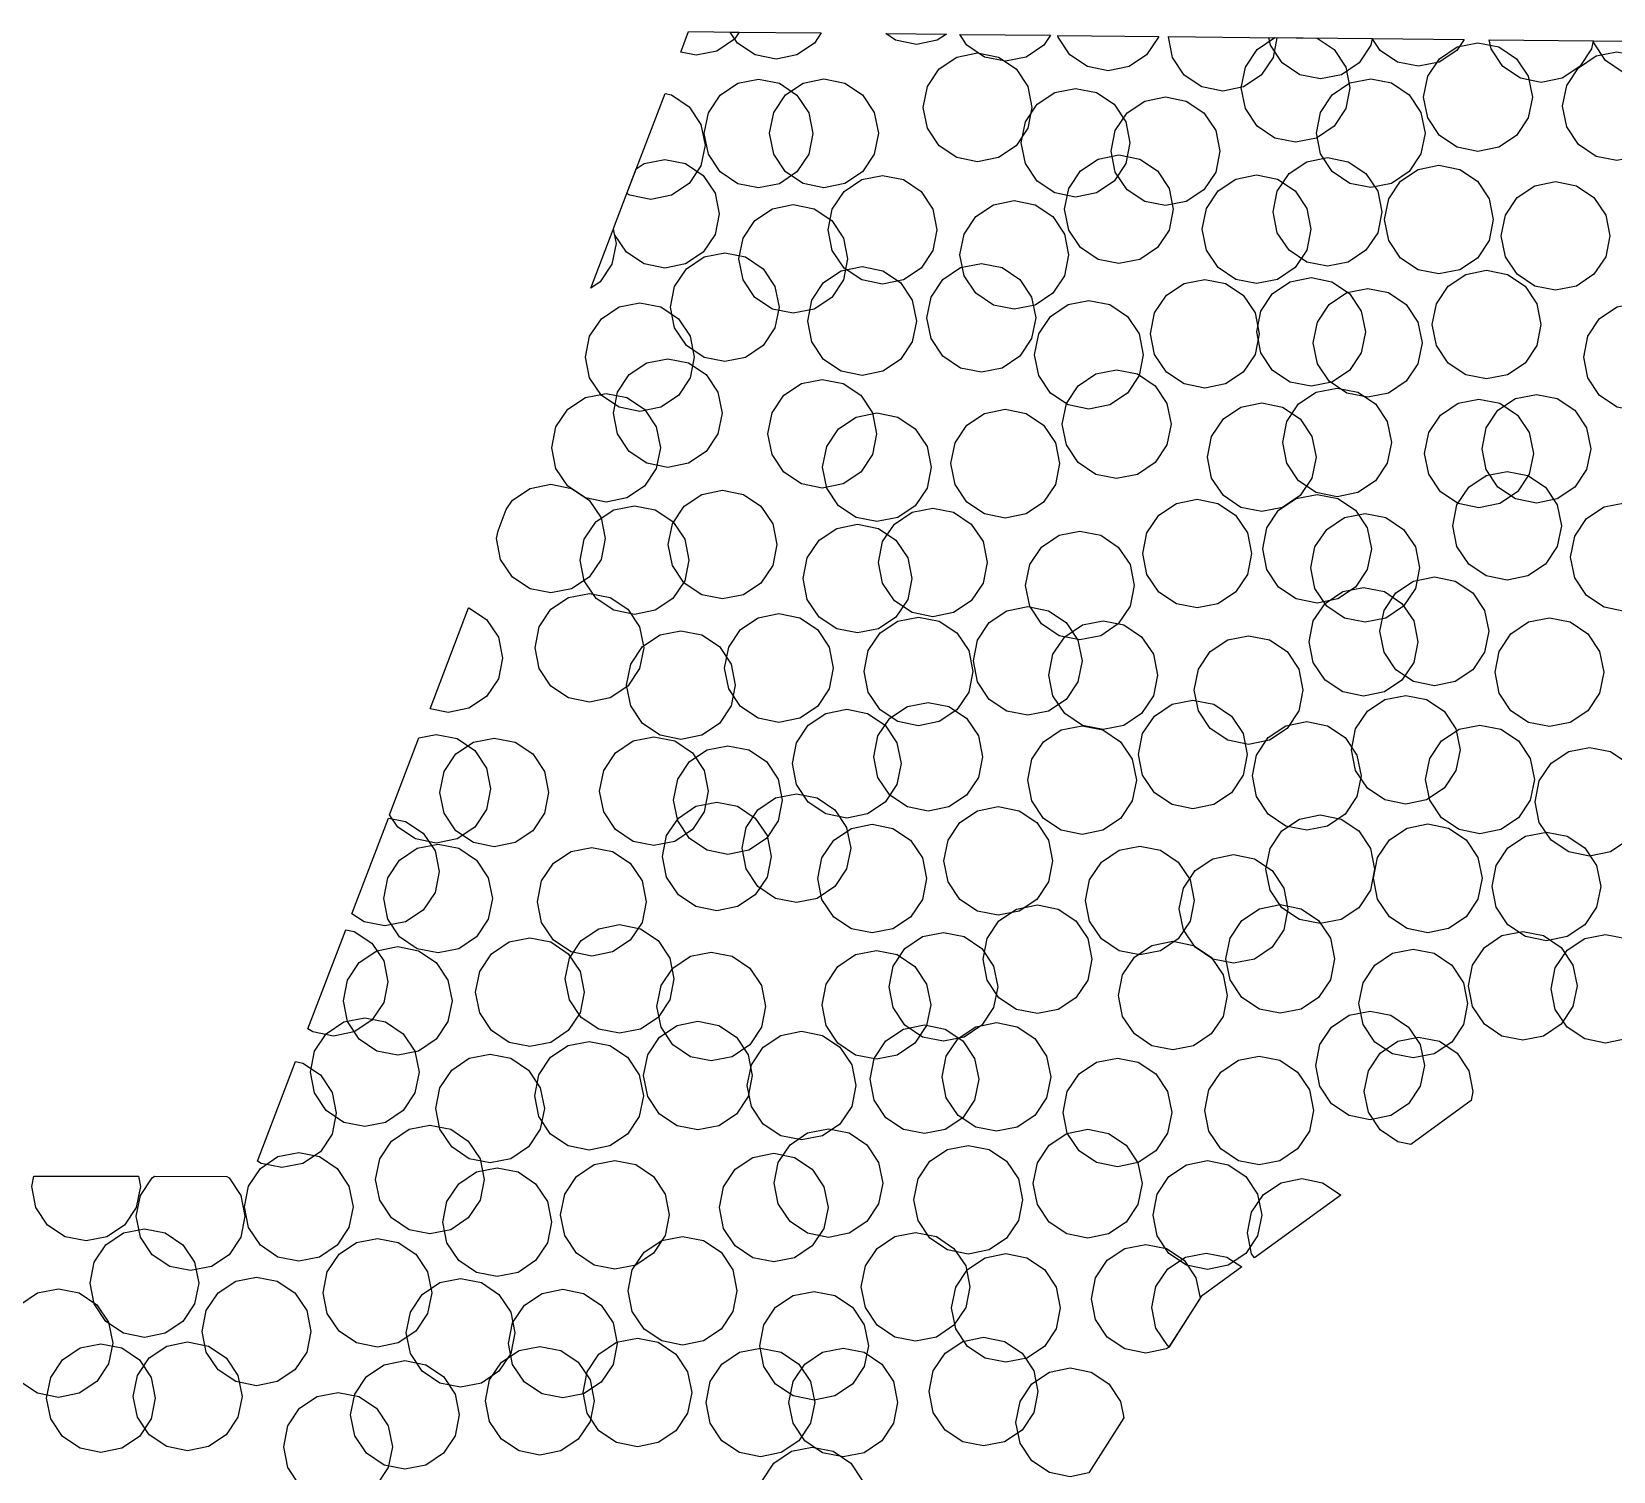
# Model space of a CAD drawing. Header units: millimetres. Extents: x -64 to 65, y -33 to 54.
# Drawn here: x -10.84 to 6.62, y 38.48 to 54.37 of the extents above; entities that cross this region are included whole.
import ezdxf

# ---------------------------------------------------------------- set-up
doc = ezdxf.new("R2010")
doc.units = ezdxf.units.MM

msp = doc.modelspace()

# ---------------------------------------------------------------- linework, layer by layer
for points in [[(-3.59, 54.372), (-3.031, 54.366), (-3.084, 54.287), (-3.279, 54.156), (-3.508, 54.111), (-3.677, 54.144), (-3.59, 54.372)], [(-2.126, 54.357), (-2.201, 54.245), (-2.396, 54.115), (-2.625, 54.069), (-2.855, 54.115), (-3.05, 54.245), (-3.131, 54.367), (-2.126, 54.357)], [(-0.745, 54.343), (-0.846, 54.276), (-1.075, 54.23), (-1.305, 54.276), (-1.415, 54.35), (-0.745, 54.343)], [(0.405, 54.331), (0.331, 54.221), (0.136, 54.091), (-0.093, 54.045), (-0.323, 54.091), (-0.518, 54.221), (-0.598, 54.341), (0.405, 54.331)], [(1.598, 54.319), (1.597, 54.31), (1.466, 54.116), (1.272, 53.986), (1.042, 53.94), (0.813, 53.986), (0.618, 54.116), (0.488, 54.31), (0.484, 54.33), (1.598, 54.319)], [(2.905, 54.305), (2.861, 54.086), (2.731, 53.892), (2.536, 53.762), (2.307, 53.716), (2.077, 53.762), (1.882, 53.892), (1.752, 54.086), (1.707, 54.316), (1.707, 54.318), (2.905, 54.305)], [(3.956, 54.295), (3.942, 54.221), (3.812, 54.026), (3.617, 53.896), (3.387, 53.851), (3.158, 53.896), (2.963, 54.026), (2.833, 54.221), (2.816, 54.306), (3.956, 54.295)], [(0.155, 53.306), (0.024, 53.112), (-0.17, 52.982), (-0.4, 52.936), (-0.629, 52.982), (-0.824, 53.112), (-0.954, 53.306), (-1, 53.536), (-0.954, 53.766), (-0.824, 53.96), (-0.629, 54.09), (-0.4, 54.136), (-0.17, 54.09), (0.024, 53.96), (0.155, 53.766), (0.2, 53.536), (0.155, 53.306)], [(3.347, 54.301), (3.535, 54.176), (3.665, 53.981), (3.71, 53.751), (3.665, 53.522), (3.535, 53.327), (3.34, 53.197), (3.11, 53.151), (2.881, 53.197), (2.686, 53.327), (2.556, 53.522), (2.51, 53.751), (2.556, 53.981), (2.686, 54.176), (2.881, 54.306), (2.881, 54.306), (3.347, 54.301)], [(4.971, 54.284), (4.891, 54.165), (4.697, 54.035), (4.467, 53.99), (4.237, 54.035), (4.043, 54.165), (3.956, 54.295), (4.971, 54.284)], [(5.679, 53.419), (5.549, 53.225), (5.354, 53.095), (5.124, 53.049), (4.895, 53.095), (4.7, 53.225), (4.57, 53.419), (4.524, 53.649), (4.57, 53.879), (4.7, 54.073), (4.895, 54.203), (5.124, 54.249), (5.354, 54.203), (5.549, 54.073), (5.679, 53.879), (5.724, 53.649), (5.679, 53.419)], [(6.395, 54.27), (6.378, 54.183), (6.247, 53.988), (6.053, 53.858), (5.823, 53.812), (5.594, 53.858), (5.399, 53.988), (5.269, 54.183), (5.249, 54.282), (6.395, 54.27)], [(7.212, 53.319), (7.082, 53.124), (6.887, 52.994), (6.657, 52.949), (6.428, 52.994), (6.233, 53.124), (6.103, 53.319), (6.057, 53.549), (6.103, 53.778), (6.233, 53.973), (6.428, 54.103), (6.657, 54.149), (6.887, 54.103), (7.082, 53.973), (7.212, 53.778), (7.257, 53.549), (7.212, 53.319)], [(7.514, 54.258), (7.511, 54.247), (7.381, 54.052), (7.187, 53.922), (6.957, 53.876), (6.727, 53.922), (6.533, 54.052), (6.403, 54.247), (6.398, 54.27), (7.514, 54.258)], [(-2.264, 53.018), (-2.394, 52.823), (-2.589, 52.693), (-2.818, 52.647), (-3.048, 52.693), (-3.242, 52.823), (-3.372, 53.018), (-3.418, 53.247), (-3.372, 53.477), (-3.242, 53.672), (-3.048, 53.802), (-2.818, 53.847), (-2.589, 53.802), (-2.394, 53.672), (-2.264, 53.477), (-2.218, 53.247), (-2.264, 53.018)], [(-1.542, 53.019), (-1.672, 52.825), (-1.867, 52.695), (-2.096, 52.649), (-2.326, 52.695), (-2.52, 52.825), (-2.65, 53.019), (-2.696, 53.249), (-2.65, 53.479), (-2.52, 53.673), (-2.326, 53.803), (-2.096, 53.849), (-1.867, 53.803), (-1.672, 53.673), (-1.542, 53.479), (-1.496, 53.249), (-1.542, 53.019)], [(4.494, 53.021), (4.364, 52.826), (4.169, 52.696), (3.94, 52.651), (3.71, 52.696), (3.515, 52.826), (3.385, 53.021), (3.34, 53.251), (3.385, 53.48), (3.515, 53.675), (3.71, 53.805), (3.94, 53.851), (4.169, 53.805), (4.364, 53.675), (4.494, 53.48), (4.54, 53.251), (4.494, 53.021)], [(-3.851, 53.687), (-3.78, 53.673), (-3.585, 53.543), (-3.455, 53.348), (-3.409, 53.119), (-3.455, 52.889), (-3.585, 52.695), (-3.78, 52.565), (-4.009, 52.519), (-4.239, 52.565), (-4.272, 52.586), (-3.851, 53.687)], [(1.236, 52.916), (1.106, 52.721), (0.911, 52.591), (0.682, 52.545), (0.452, 52.591), (0.258, 52.721), (0.127, 52.916), (0.082, 53.145), (0.127, 53.375), (0.258, 53.57), (0.452, 53.7), (0.682, 53.745), (0.911, 53.7), (1.106, 53.57), (1.236, 53.375), (1.282, 53.145), (1.236, 52.916)], [(2.229, 52.821), (2.099, 52.626), (1.904, 52.496), (1.674, 52.451), (1.445, 52.496), (1.25, 52.626), (1.12, 52.821), (1.074, 53.051), (1.12, 53.28), (1.25, 53.475), (1.445, 53.605), (1.674, 53.651), (1.904, 53.605), (2.099, 53.475), (2.229, 53.28), (2.274, 53.051), (2.229, 52.821)], [(-4.168, 52.858), (-4.083, 52.915), (-3.853, 52.961), (-3.624, 52.915), (-3.429, 52.785), (-3.299, 52.59), (-3.253, 52.361), (-3.299, 52.131), (-3.429, 51.937), (-3.624, 51.807), (-3.853, 51.761), (-4.083, 51.807), (-4.277, 51.937), (-4.407, 52.131), (-4.42, 52.197), (-4.168, 52.858)], [(1.714, 52.181), (1.584, 51.987), (1.389, 51.856), (1.16, 51.811), (0.93, 51.856), (0.736, 51.987), (0.606, 52.181), (0.56, 52.411), (0.606, 52.64), (0.736, 52.835), (0.93, 52.965), (1.16, 53.011), (1.389, 52.965), (1.584, 52.835), (1.714, 52.64), (1.76, 52.411), (1.714, 52.181)], [(4.017, 52.152), (3.887, 51.958), (3.692, 51.828), (3.463, 51.782), (3.233, 51.828), (3.038, 51.958), (2.908, 52.152), (2.863, 52.382), (2.908, 52.612), (3.038, 52.806), (3.233, 52.936), (3.463, 52.982), (3.692, 52.936), (3.887, 52.806), (4.017, 52.612), (4.063, 52.382), (4.017, 52.152)], [(-0.895, 51.954), (-1.025, 51.76), (-1.22, 51.63), (-1.45, 51.584), (-1.679, 51.63), (-1.874, 51.76), (-2.004, 51.954), (-2.05, 52.184), (-2.004, 52.413), (-1.874, 52.608), (-1.679, 52.738), (-1.45, 52.784), (-1.22, 52.738), (-1.025, 52.608), (-0.895, 52.413), (-0.85, 52.184), (-0.895, 51.954)], [(3.234, 51.96), (3.104, 51.766), (2.909, 51.636), (2.679, 51.59), (2.45, 51.636), (2.255, 51.766), (2.125, 51.96), (2.079, 52.19), (2.125, 52.419), (2.255, 52.614), (2.45, 52.744), (2.679, 52.79), (2.909, 52.744), (3.104, 52.614), (3.234, 52.419), (3.279, 52.19), (3.234, 51.96)], [(5.247, 52.067), (5.117, 51.872), (4.923, 51.742), (4.693, 51.696), (4.463, 51.742), (4.269, 51.872), (4.139, 52.067), (4.093, 52.296), (4.139, 52.526), (4.269, 52.72), (4.463, 52.851), (4.693, 52.896), (4.923, 52.851), (5.117, 52.72), (5.247, 52.526), (5.293, 52.296), (5.247, 52.067)], [(6.534, 51.887), (6.404, 51.693), (6.21, 51.563), (5.98, 51.517), (5.75, 51.563), (5.556, 51.693), (5.426, 51.887), (5.38, 52.117), (5.426, 52.347), (5.556, 52.541), (5.75, 52.671), (5.98, 52.717), (6.21, 52.671), (6.404, 52.541), (6.534, 52.347), (6.58, 52.117), (6.534, 51.887)], [(-1.881, 51.632), (-2.011, 51.437), (-2.205, 51.307), (-2.435, 51.262), (-2.665, 51.307), (-2.859, 51.437), (-2.989, 51.632), (-3.035, 51.862), (-2.989, 52.091), (-2.859, 52.286), (-2.665, 52.416), (-2.435, 52.462), (-2.205, 52.416), (-2.011, 52.286), (-1.881, 52.091), (-1.835, 51.862), (-1.881, 51.632)], [(0.559, 51.677), (0.429, 51.483), (0.235, 51.353), (0.005, 51.307), (-0.225, 51.353), (-0.419, 51.483), (-0.549, 51.677), (-0.595, 51.907), (-0.549, 52.137), (-0.419, 52.331), (-0.225, 52.461), (0.005, 52.507), (0.235, 52.461), (0.429, 52.331), (0.559, 52.137), (0.605, 51.907), (0.559, 51.677)], [(-4.423, 52.189), (-4.392, 52.033), (-4.438, 51.804), (-4.568, 51.609), (-4.671, 51.54), (-4.423, 52.189)], [(-2.637, 51.1), (-2.767, 50.905), (-2.961, 50.775), (-3.191, 50.729), (-3.42, 50.775), (-3.615, 50.905), (-3.745, 51.1), (-3.791, 51.329), (-3.745, 51.559), (-3.615, 51.754), (-3.42, 51.884), (-3.191, 51.929), (-2.961, 51.884), (-2.767, 51.754), (-2.637, 51.559), (-2.591, 51.329), (-2.637, 51.1)], [(-1.122, 50.947), (-1.252, 50.752), (-1.447, 50.622), (-1.676, 50.577), (-1.906, 50.622), (-2.101, 50.752), (-2.231, 50.947), (-2.276, 51.177), (-2.231, 51.406), (-2.101, 51.601), (-1.906, 51.731), (-1.676, 51.777), (-1.447, 51.731), (-1.252, 51.601), (-1.122, 51.406), (-1.076, 51.177), (-1.122, 50.947)], [(0.196, 50.983), (0.065, 50.788), (-0.129, 50.658), (-0.359, 50.613), (-0.588, 50.658), (-0.783, 50.788), (-0.913, 50.983), (-0.959, 51.213), (-0.913, 51.442), (-0.783, 51.637), (-0.588, 51.767), (-0.359, 51.813), (-0.129, 51.767), (0.065, 51.637), (0.196, 51.442), (0.241, 51.213), (0.196, 50.983)], [(5.774, 50.907), (5.644, 50.713), (5.449, 50.583), (5.219, 50.537), (4.99, 50.583), (4.795, 50.713), (4.665, 50.907), (4.619, 51.137), (4.665, 51.367), (4.795, 51.561), (4.99, 51.691), (5.219, 51.737), (5.449, 51.691), (5.644, 51.561), (5.774, 51.367), (5.819, 51.137), (5.774, 50.907)], [(2.663, 50.808), (2.533, 50.613), (2.338, 50.483), (2.109, 50.437), (1.879, 50.483), (1.685, 50.613), (1.554, 50.808), (1.509, 51.037), (1.554, 51.267), (1.685, 51.462), (1.879, 51.592), (2.109, 51.637), (2.338, 51.592), (2.533, 51.462), (2.663, 51.267), (2.709, 51.037), (2.663, 50.808)], [(3.835, 50.827), (3.705, 50.632), (3.51, 50.502), (3.281, 50.457), (3.051, 50.502), (2.856, 50.632), (2.726, 50.827), (2.681, 51.057), (2.726, 51.286), (2.856, 51.481), (3.051, 51.611), (3.281, 51.657), (3.51, 51.611), (3.705, 51.481), (3.835, 51.286), (3.881, 51.057), (3.835, 50.827)], [(4.46, 50.706), (4.33, 50.511), (4.135, 50.381), (3.906, 50.336), (3.676, 50.381), (3.482, 50.511), (3.351, 50.706), (3.306, 50.936), (3.351, 51.165), (3.482, 51.36), (3.676, 51.49), (3.906, 51.536), (4.135, 51.49), (4.33, 51.36), (4.46, 51.165), (4.506, 50.936), (4.46, 50.706)], [(-3.574, 50.548), (-3.704, 50.354), (-3.899, 50.224), (-4.128, 50.178), (-4.358, 50.224), (-4.553, 50.354), (-4.683, 50.548), (-4.728, 50.778), (-4.683, 51.008), (-4.553, 51.202), (-4.358, 51.332), (-4.128, 51.378), (-3.899, 51.332), (-3.704, 51.202), (-3.574, 51.008), (-3.528, 50.778), (-3.574, 50.548)], [(1.384, 50.575), (1.254, 50.38), (1.059, 50.25), (0.829, 50.204), (0.6, 50.25), (0.405, 50.38), (0.275, 50.575), (0.229, 50.804), (0.275, 51.034), (0.405, 51.228), (0.6, 51.359), (0.829, 51.404), (1.059, 51.359), (1.254, 51.228), (1.384, 51.034), (1.429, 50.804), (1.384, 50.575)], [(7.445, 50.549), (7.315, 50.354), (7.121, 50.224), (6.891, 50.179), (6.661, 50.224), (6.467, 50.354), (6.337, 50.549), (6.291, 50.779), (6.337, 51.008), (6.467, 51.203), (6.661, 51.333), (6.891, 51.379), (7.121, 51.333), (7.315, 51.203), (7.445, 51.008), (7.491, 50.779), (7.445, 50.549)], [(-3.267, 49.932), (-3.397, 49.737), (-3.591, 49.607), (-3.821, 49.561), (-4.051, 49.607), (-4.245, 49.737), (-4.375, 49.932), (-4.421, 50.161), (-4.375, 50.391), (-4.245, 50.586), (-4.051, 50.716), (-3.821, 50.761), (-3.591, 50.716), (-3.397, 50.586), (-3.267, 50.391), (-3.221, 50.161), (-3.267, 49.932)], [(-1.561, 49.703), (-1.691, 49.508), (-1.885, 49.378), (-2.115, 49.332), (-2.345, 49.378), (-2.539, 49.508), (-2.669, 49.703), (-2.715, 49.932), (-2.669, 50.162), (-2.539, 50.357), (-2.345, 50.487), (-2.115, 50.532), (-1.885, 50.487), (-1.691, 50.357), (-1.561, 50.162), (-1.515, 49.932), (-1.561, 49.703)], [(1.69, 49.809), (1.56, 49.614), (1.365, 49.484), (1.135, 49.438), (0.906, 49.484), (0.711, 49.614), (0.581, 49.809), (0.535, 50.038), (0.581, 50.268), (0.711, 50.463), (0.906, 50.593), (1.135, 50.638), (1.365, 50.593), (1.56, 50.463), (1.69, 50.268), (1.735, 50.038), (1.69, 49.809)], [(-3.947, 49.549), (-4.077, 49.354), (-4.271, 49.224), (-4.501, 49.178), (-4.73, 49.224), (-4.925, 49.354), (-5.055, 49.549), (-5.101, 49.778), (-5.055, 50.008), (-4.925, 50.203), (-4.73, 50.333), (-4.501, 50.378), (-4.271, 50.333), (-4.077, 50.203), (-3.947, 50.008), (-3.901, 49.778), (-3.947, 49.549)], [(4.123, 49.608), (3.993, 49.413), (3.798, 49.283), (3.568, 49.237), (3.339, 49.283), (3.144, 49.413), (3.014, 49.608), (2.968, 49.837), (3.014, 50.067), (3.144, 50.262), (3.339, 50.392), (3.568, 50.437), (3.798, 50.392), (3.993, 50.262), (4.123, 50.067), (4.168, 49.837), (4.123, 49.608)], [(5.689, 49.485), (5.559, 49.291), (5.364, 49.161), (5.135, 49.115), (4.905, 49.161), (4.71, 49.291), (4.58, 49.485), (4.535, 49.715), (4.58, 49.945), (4.71, 50.139), (4.905, 50.269), (5.135, 50.315), (5.364, 50.269), (5.559, 50.139), (5.689, 49.945), (5.735, 49.715), (5.689, 49.485)], [(6.323, 49.537), (6.193, 49.342), (5.998, 49.212), (5.769, 49.166), (5.539, 49.212), (5.344, 49.342), (5.214, 49.537), (5.169, 49.766), (5.214, 49.996), (5.344, 50.191), (5.539, 50.321), (5.769, 50.366), (5.998, 50.321), (6.193, 50.191), (6.323, 49.996), (6.369, 49.766), (6.323, 49.537)], [(-0.958, 49.332), (-1.088, 49.138), (-1.282, 49.008), (-1.512, 48.962), (-1.741, 49.008), (-1.936, 49.138), (-2.066, 49.332), (-2.112, 49.562), (-2.066, 49.791), (-1.936, 49.986), (-1.741, 50.116), (-1.512, 50.162), (-1.282, 50.116), (-1.088, 49.986), (-0.958, 49.791), (-0.912, 49.562), (-0.958, 49.332)], [(0.459, 49.372), (0.329, 49.178), (0.135, 49.047), (-0.095, 49.002), (-0.325, 49.047), (-0.519, 49.178), (-0.649, 49.372), (-0.695, 49.602), (-0.649, 49.831), (-0.519, 50.026), (-0.325, 50.156), (-0.095, 50.202), (0.135, 50.156), (0.329, 50.026), (0.459, 49.831), (0.505, 49.602), (0.459, 49.372)], [(3.291, 49.443), (3.161, 49.249), (2.966, 49.119), (2.737, 49.073), (2.507, 49.119), (2.313, 49.249), (2.182, 49.443), (2.137, 49.673), (2.182, 49.903), (2.313, 50.097), (2.507, 50.227), (2.737, 50.273), (2.966, 50.227), (3.161, 50.097), (3.291, 49.903), (3.337, 49.673), (3.291, 49.443)], [(5.999, 48.688), (5.869, 48.493), (5.675, 48.363), (5.445, 48.317), (5.215, 48.363), (5.021, 48.493), (4.891, 48.688), (4.845, 48.917), (4.891, 49.147), (5.021, 49.342), (5.215, 49.472), (5.445, 49.517), (5.675, 49.472), (5.869, 49.342), (5.999, 49.147), (6.045, 48.917), (5.999, 48.688)], [(-5.604, 49.096), (-5.536, 49.199), (-5.341, 49.329), (-5.111, 49.375), (-4.882, 49.329), (-4.687, 49.199), (-4.557, 49.004), (-4.511, 48.775), (-4.557, 48.545), (-4.687, 48.35), (-4.882, 48.22), (-5.111, 48.175), (-5.341, 48.22), (-5.536, 48.35), (-5.666, 48.545), (-5.711, 48.775), (-5.694, 48.86), (-5.604, 49.096)], [(-2.662, 48.479), (-2.792, 48.284), (-2.986, 48.154), (-3.216, 48.109), (-3.445, 48.154), (-3.64, 48.284), (-3.77, 48.479), (-3.816, 48.709), (-3.77, 48.938), (-3.64, 49.133), (-3.445, 49.263), (-3.216, 49.309), (-2.986, 49.263), (-2.792, 49.133), (-2.662, 48.938), (-2.616, 48.709), (-2.662, 48.479)], [(3.901, 48.433), (3.771, 48.238), (3.576, 48.108), (3.347, 48.062), (3.117, 48.108), (2.922, 48.238), (2.792, 48.433), (2.747, 48.662), (2.792, 48.892), (2.922, 49.087), (3.117, 49.217), (3.347, 49.262), (3.576, 49.217), (3.771, 49.087), (3.901, 48.892), (3.947, 48.662), (3.901, 48.433)], [(-3.634, 48.308), (-3.764, 48.113), (-3.958, 47.983), (-4.188, 47.938), (-4.417, 47.983), (-4.612, 48.113), (-4.742, 48.308), (-4.788, 48.538), (-4.742, 48.767), (-4.612, 48.962), (-4.417, 49.092), (-4.188, 49.138), (-3.958, 49.092), (-3.764, 48.962), (-3.634, 48.767), (-3.588, 48.538), (-3.634, 48.308)], [(-0.34, 48.281), (-0.47, 48.087), (-0.665, 47.957), (-0.895, 47.911), (-1.124, 47.957), (-1.319, 48.087), (-1.449, 48.281), (-1.495, 48.511), (-1.449, 48.741), (-1.319, 48.935), (-1.124, 49.065), (-0.895, 49.111), (-0.665, 49.065), (-0.47, 48.935), (-0.34, 48.741), (-0.295, 48.511), (-0.34, 48.281)], [(2.578, 48.38), (2.448, 48.185), (2.253, 48.055), (2.024, 48.01), (1.794, 48.055), (1.599, 48.185), (1.469, 48.38), (1.424, 48.61), (1.469, 48.839), (1.599, 49.034), (1.794, 49.164), (2.024, 49.21), (2.253, 49.164), (2.448, 49.034), (2.578, 48.839), (2.624, 48.61), (2.578, 48.38)], [(7.3, 48.341), (7.17, 48.146), (6.976, 48.016), (6.746, 47.97), (6.516, 48.016), (6.322, 48.146), (6.192, 48.341), (6.146, 48.57), (6.192, 48.8), (6.322, 48.995), (6.516, 49.125), (6.746, 49.17), (6.976, 49.125), (7.17, 48.995), (7.3, 48.8), (7.346, 48.57), (7.3, 48.341)], [(-1.172, 48.104), (-1.302, 47.909), (-1.496, 47.779), (-1.726, 47.734), (-1.956, 47.779), (-2.15, 47.909), (-2.28, 48.104), (-2.326, 48.334), (-2.28, 48.563), (-2.15, 48.758), (-1.956, 48.888), (-1.726, 48.934), (-1.496, 48.888), (-1.302, 48.758), (-1.172, 48.563), (-1.126, 48.334), (-1.172, 48.104)], [(4.433, 48.223), (4.302, 48.028), (4.108, 47.898), (3.878, 47.853), (3.649, 47.898), (3.454, 48.028), (3.324, 48.223), (3.278, 48.453), (3.324, 48.682), (3.454, 48.877), (3.649, 49.007), (3.878, 49.053), (4.108, 49.007), (4.302, 48.877), (4.433, 48.682), (4.478, 48.453), (4.433, 48.223)], [(1.283, 48.028), (1.153, 47.833), (0.959, 47.703), (0.729, 47.657), (0.5, 47.703), (0.305, 47.833), (0.175, 48.028), (0.129, 48.257), (0.175, 48.487), (0.305, 48.681), (0.5, 48.812), (0.729, 48.857), (0.959, 48.812), (1.153, 48.681), (1.283, 48.487), (1.329, 48.257), (1.283, 48.028)], [(4.415, 47.406), (4.285, 47.212), (4.09, 47.082), (3.86, 47.036), (3.631, 47.082), (3.436, 47.212), (3.306, 47.406), (3.26, 47.636), (3.306, 47.866), (3.436, 48.06), (3.631, 48.19), (3.86, 48.236), (4.09, 48.19), (4.285, 48.06), (4.415, 47.866), (4.46, 47.636), (4.415, 47.406)], [(5.196, 47.522), (5.066, 47.327), (4.871, 47.197), (4.642, 47.151), (4.412, 47.197), (4.217, 47.327), (4.087, 47.522), (4.042, 47.751), (4.087, 47.981), (4.217, 48.176), (4.412, 48.306), (4.642, 48.351), (4.871, 48.306), (5.066, 48.176), (5.196, 47.981), (5.242, 47.751), (5.196, 47.522)], [(-4.132, 47.341), (-4.262, 47.146), (-4.457, 47.016), (-4.686, 46.97), (-4.916, 47.016), (-5.111, 47.146), (-5.241, 47.341), (-5.286, 47.57), (-5.241, 47.8), (-5.111, 47.994), (-4.916, 48.125), (-4.686, 48.17), (-4.457, 48.125), (-4.262, 47.994), (-4.132, 47.8), (-4.086, 47.57), (-4.132, 47.341)], [(0.708, 47.195), (0.578, 47), (0.383, 46.87), (0.154, 46.825), (-0.076, 46.87), (-0.271, 47), (-0.401, 47.195), (-0.446, 47.425), (-0.401, 47.654), (-0.271, 47.849), (-0.076, 47.979), (0.154, 48.025), (0.383, 47.979), (0.578, 47.849), (0.708, 47.654), (0.754, 47.425), (0.708, 47.195)], [(-6.019, 48.011), (-6.016, 48.01), (-5.821, 47.88), (-5.691, 47.685), (-5.645, 47.456), (-5.691, 47.226), (-5.821, 47.031), (-6.016, 46.901), (-6.245, 46.856), (-6.444, 46.895), (-6.019, 48.011)], [(-2.039, 47.117), (-2.169, 46.922), (-2.364, 46.792), (-2.594, 46.746), (-2.823, 46.792), (-3.018, 46.922), (-3.148, 47.117), (-3.194, 47.346), (-3.148, 47.576), (-3.018, 47.771), (-2.823, 47.901), (-2.594, 47.946), (-2.364, 47.901), (-2.169, 47.771), (-2.039, 47.576), (-1.994, 47.346), (-2.039, 47.117)], [(-0.498, 47.08), (-0.628, 46.885), (-0.823, 46.755), (-1.052, 46.709), (-1.282, 46.755), (-1.476, 46.885), (-1.607, 47.08), (-1.652, 47.309), (-1.607, 47.539), (-1.476, 47.734), (-1.282, 47.864), (-1.052, 47.909), (-0.823, 47.864), (-0.628, 47.734), (-0.498, 47.539), (-0.452, 47.309), (-0.498, 47.08)], [(1.54, 47.038), (1.41, 46.843), (1.215, 46.713), (0.986, 46.667), (0.756, 46.713), (0.561, 46.843), (0.431, 47.038), (0.386, 47.267), (0.431, 47.497), (0.561, 47.691), (0.756, 47.821), (0.986, 47.867), (1.215, 47.821), (1.41, 47.691), (1.54, 47.497), (1.586, 47.267), (1.54, 47.038)], [(6.467, 47.07), (6.337, 46.875), (6.142, 46.745), (5.912, 46.7), (5.683, 46.745), (5.488, 46.875), (5.358, 47.07), (5.312, 47.3), (5.358, 47.529), (5.488, 47.724), (5.683, 47.854), (5.912, 47.9), (6.142, 47.854), (6.337, 47.724), (6.467, 47.529), (6.512, 47.3), (6.467, 47.07)], [(-3.121, 46.929), (-3.251, 46.734), (-3.445, 46.604), (-3.675, 46.558), (-3.905, 46.604), (-4.099, 46.734), (-4.229, 46.929), (-4.275, 47.158), (-4.229, 47.388), (-4.099, 47.583), (-3.905, 47.713), (-3.675, 47.758), (-3.445, 47.713), (-3.251, 47.583), (-3.121, 47.388), (-3.075, 47.158), (-3.121, 46.929)], [(3.146, 46.874), (3.016, 46.679), (2.822, 46.549), (2.592, 46.503), (2.362, 46.549), (2.168, 46.679), (2.038, 46.874), (1.992, 47.103), (2.038, 47.333), (2.168, 47.528), (2.362, 47.658), (2.592, 47.703), (2.822, 47.658), (3.016, 47.528), (3.146, 47.333), (3.192, 47.103), (3.146, 46.874)], [(2.531, 46.163), (2.401, 45.968), (2.206, 45.838), (1.976, 45.792), (1.747, 45.838), (1.552, 45.968), (1.422, 46.163), (1.376, 46.392), (1.422, 46.622), (1.552, 46.816), (1.747, 46.947), (1.976, 46.992), (2.206, 46.947), (2.401, 46.816), (2.531, 46.622), (2.576, 46.392), (2.531, 46.163)], [(4.881, 46.215), (4.751, 46.02), (4.556, 45.89), (4.327, 45.844), (4.097, 45.89), (3.903, 46.02), (3.773, 46.215), (3.727, 46.444), (3.773, 46.674), (3.903, 46.869), (4.097, 46.999), (4.327, 47.044), (4.556, 46.999), (4.751, 46.869), (4.881, 46.674), (4.927, 46.444), (4.881, 46.215)], [(-1.291, 46.06), (-1.421, 45.865), (-1.615, 45.735), (-1.845, 45.69), (-2.074, 45.735), (-2.269, 45.865), (-2.399, 46.06), (-2.445, 46.29), (-2.399, 46.519), (-2.269, 46.714), (-2.074, 46.844), (-1.845, 46.89), (-1.615, 46.844), (-1.421, 46.714), (-1.291, 46.519), (-1.245, 46.29), (-1.291, 46.06)], [(-0.391, 46.137), (-0.522, 45.943), (-0.716, 45.812), (-0.946, 45.767), (-1.175, 45.812), (-1.37, 45.943), (-1.5, 46.137), (-1.546, 46.367), (-1.5, 46.596), (-1.37, 46.791), (-1.175, 46.921), (-0.946, 46.967), (-0.716, 46.921), (-0.522, 46.791), (-0.391, 46.596), (-0.346, 46.367), (-0.391, 46.137)], [(1.307, 45.879), (1.177, 45.684), (0.982, 45.554), (0.753, 45.508), (0.523, 45.554), (0.329, 45.684), (0.199, 45.879), (0.153, 46.108), (0.199, 46.338), (0.329, 46.532), (0.523, 46.663), (0.753, 46.708), (0.982, 46.663), (1.177, 46.532), (1.307, 46.338), (1.353, 46.108), (1.307, 45.879)], [(3.787, 45.926), (3.657, 45.731), (3.462, 45.601), (3.233, 45.555), (3.003, 45.601), (2.808, 45.731), (2.678, 45.926), (2.633, 46.155), (2.678, 46.385), (2.808, 46.579), (3.003, 46.709), (3.233, 46.755), (3.462, 46.709), (3.657, 46.579), (3.787, 46.385), (3.833, 46.155), (3.787, 45.926)], [(5.7, 45.887), (5.57, 45.692), (5.376, 45.562), (5.146, 45.516), (4.916, 45.562), (4.722, 45.692), (4.592, 45.887), (4.546, 46.116), (4.592, 46.346), (4.722, 46.541), (4.916, 46.671), (5.146, 46.716), (5.376, 46.671), (5.57, 46.541), (5.7, 46.346), (5.746, 46.116), (5.7, 45.887)], [(-6.567, 46.575), (-6.376, 46.613), (-6.147, 46.567), (-5.952, 46.437), (-5.822, 46.242), (-5.776, 46.013), (-5.822, 45.783), (-5.952, 45.589), (-6.147, 45.459), (-6.376, 45.413), (-6.606, 45.459), (-6.801, 45.589), (-6.891, 45.724), (-6.567, 46.575)], [(-5.182, 45.744), (-5.312, 45.549), (-5.506, 45.419), (-5.736, 45.373), (-5.966, 45.419), (-6.16, 45.549), (-6.29, 45.744), (-6.336, 45.973), (-6.29, 46.203), (-6.16, 46.398), (-5.966, 46.528), (-5.736, 46.573), (-5.506, 46.528), (-5.312, 46.398), (-5.182, 46.203), (-5.136, 45.973), (-5.182, 45.744)], [(-3.418, 45.757), (-3.549, 45.562), (-3.743, 45.432), (-3.973, 45.387), (-4.202, 45.432), (-4.397, 45.562), (-4.527, 45.757), (-4.573, 45.987), (-4.527, 46.216), (-4.397, 46.411), (-4.202, 46.541), (-3.973, 46.587), (-3.743, 46.541), (-3.549, 46.411), (-3.418, 46.216), (-3.373, 45.987), (-3.418, 45.757)], [(-2.602, 45.659), (-2.732, 45.464), (-2.926, 45.334), (-3.156, 45.288), (-3.386, 45.334), (-3.58, 45.464), (-3.71, 45.659), (-3.756, 45.888), (-3.71, 46.118), (-3.58, 46.313), (-3.386, 46.443), (-3.156, 46.488), (-2.926, 46.443), (-2.732, 46.313), (-2.602, 46.118), (-2.556, 45.888), (-2.602, 45.659)], [(6.909, 45.64), (6.779, 45.445), (6.585, 45.315), (6.355, 45.27), (6.125, 45.315), (5.931, 45.445), (5.801, 45.64), (5.755, 45.87), (5.801, 46.099), (5.931, 46.294), (6.125, 46.424), (6.355, 46.47), (6.585, 46.424), (6.779, 46.294), (6.909, 46.099), (6.955, 45.87), (6.909, 45.64)], [(-1.847, 45.127), (-1.977, 44.933), (-2.172, 44.802), (-2.401, 44.757), (-2.631, 44.802), (-2.826, 44.933), (-2.956, 45.127), (-3.001, 45.357), (-2.956, 45.586), (-2.826, 45.781), (-2.631, 45.911), (-2.401, 45.957), (-2.172, 45.911), (-1.977, 45.781), (-1.847, 45.586), (-1.801, 45.357), (-1.847, 45.127)], [(-2.725, 45.037), (-2.855, 44.842), (-3.05, 44.712), (-3.279, 44.666), (-3.509, 44.712), (-3.703, 44.842), (-3.834, 45.037), (-3.879, 45.266), (-3.834, 45.496), (-3.703, 45.69), (-3.509, 45.821), (-3.279, 45.866), (-3.05, 45.821), (-2.855, 45.69), (-2.725, 45.496), (-2.679, 45.266), (-2.725, 45.037)], [(0.383, 44.987), (0.253, 44.792), (0.058, 44.662), (-0.172, 44.616), (-0.401, 44.662), (-0.596, 44.792), (-0.726, 44.987), (-0.772, 45.216), (-0.726, 45.446), (-0.596, 45.641), (-0.401, 45.771), (-0.172, 45.816), (0.058, 45.771), (0.253, 45.641), (0.383, 45.446), (0.428, 45.216), (0.383, 44.987)], [(-6.904, 45.69), (-6.715, 45.653), (-6.52, 45.523), (-6.39, 45.328), (-6.344, 45.098), (-6.39, 44.869), (-6.52, 44.674), (-6.715, 44.544), (-6.944, 44.498), (-7.174, 44.544), (-7.308, 44.633), (-6.904, 45.69)], [(-1.01, 44.791), (-1.14, 44.597), (-1.335, 44.466), (-1.565, 44.421), (-1.794, 44.466), (-1.989, 44.597), (-2.119, 44.791), (-2.165, 45.021), (-2.119, 45.25), (-1.989, 45.445), (-1.794, 45.575), (-1.565, 45.621), (-1.335, 45.575), (-1.14, 45.445), (-1.01, 45.25), (-0.965, 45.021), (-1.01, 44.791)], [(3.938, 44.895), (3.808, 44.7), (3.613, 44.57), (3.383, 44.524), (3.154, 44.57), (2.959, 44.7), (2.829, 44.895), (2.783, 45.124), (2.829, 45.354), (2.959, 45.549), (3.154, 45.679), (3.383, 45.724), (3.613, 45.679), (3.808, 45.549), (3.938, 45.354), (3.983, 45.124), (3.938, 44.895)], [(5.124, 44.795), (4.994, 44.6), (4.8, 44.47), (4.57, 44.424), (4.341, 44.47), (4.146, 44.6), (4.016, 44.795), (3.97, 45.024), (4.016, 45.254), (4.146, 45.448), (4.341, 45.579), (4.57, 45.624), (4.8, 45.579), (4.994, 45.448), (5.124, 45.254), (5.17, 45.024), (5.124, 44.795)], [(-5.802, 44.572), (-5.932, 44.377), (-6.127, 44.247), (-6.356, 44.201), (-6.586, 44.247), (-6.781, 44.377), (-6.911, 44.572), (-6.956, 44.801), (-6.911, 45.031), (-6.781, 45.226), (-6.586, 45.356), (-6.356, 45.401), (-6.127, 45.356), (-5.932, 45.226), (-5.802, 45.031), (-5.756, 44.801), (-5.802, 44.572)], [(6.434, 44.706), (6.304, 44.511), (6.109, 44.381), (5.879, 44.335), (5.65, 44.381), (5.455, 44.511), (5.325, 44.706), (5.279, 44.935), (5.325, 45.165), (5.455, 45.36), (5.65, 45.49), (5.879, 45.535), (6.109, 45.49), (6.304, 45.36), (6.434, 45.165), (6.479, 44.935), (6.434, 44.706)], [(-4.104, 44.537), (-4.234, 44.342), (-4.429, 44.212), (-4.659, 44.166), (-4.888, 44.212), (-5.083, 44.342), (-5.213, 44.537), (-5.259, 44.766), (-5.213, 44.996), (-5.083, 45.19), (-4.888, 45.321), (-4.659, 45.366), (-4.429, 45.321), (-4.234, 45.19), (-4.104, 44.996), (-4.059, 44.766), (-4.104, 44.537)], [(1.945, 44.55), (1.815, 44.355), (1.62, 44.225), (1.39, 44.179), (1.161, 44.225), (0.966, 44.355), (0.836, 44.55), (0.79, 44.779), (0.836, 45.009), (0.966, 45.204), (1.161, 45.334), (1.39, 45.379), (1.62, 45.334), (1.815, 45.204), (1.945, 45.009), (1.99, 44.779), (1.945, 44.55)], [(2.98, 44.457), (2.85, 44.263), (2.655, 44.133), (2.426, 44.087), (2.196, 44.133), (2.002, 44.263), (1.871, 44.457), (1.826, 44.687), (1.871, 44.917), (2.002, 45.111), (2.196, 45.241), (2.426, 45.287), (2.655, 45.241), (2.85, 45.111), (2.98, 44.917), (3.026, 44.687), (2.98, 44.457)], [(0.815, 43.9), (0.685, 43.705), (0.49, 43.575), (0.261, 43.53), (0.031, 43.575), (-0.164, 43.705), (-0.294, 43.9), (-0.339, 44.13), (-0.294, 44.359), (-0.164, 44.554), (0.031, 44.684), (0.261, 44.73), (0.49, 44.684), (0.685, 44.554), (0.815, 44.359), (0.861, 44.13), (0.815, 43.9)], [(3.495, 43.905), (3.365, 43.71), (3.171, 43.58), (2.941, 43.534), (2.712, 43.58), (2.517, 43.71), (2.387, 43.905), (2.341, 44.134), (2.387, 44.364), (2.517, 44.559), (2.712, 44.689), (2.941, 44.734), (3.171, 44.689), (3.365, 44.559), (3.495, 44.364), (3.541, 44.134), (3.495, 43.905)], [(-7.376, 44.456), (-7.281, 44.437), (-7.086, 44.307), (-6.956, 44.112), (-6.91, 43.883), (-6.956, 43.653), (-7.086, 43.458), (-7.281, 43.328), (-7.51, 43.283), (-7.74, 43.328), (-7.793, 43.363), (-7.376, 44.456)], [(-4.789, 43.538), (-4.919, 43.343), (-5.113, 43.213), (-5.343, 43.168), (-5.573, 43.213), (-5.767, 43.343), (-5.897, 43.538), (-5.943, 43.768), (-5.897, 43.997), (-5.767, 44.192), (-5.573, 44.322), (-5.343, 44.368), (-5.113, 44.322), (-4.919, 44.192), (-4.789, 43.997), (-4.743, 43.768), (-4.789, 43.538)], [(-3.798, 43.684), (-3.928, 43.489), (-4.123, 43.359), (-4.352, 43.314), (-4.582, 43.359), (-4.777, 43.489), (-4.907, 43.684), (-4.952, 43.914), (-4.907, 44.143), (-4.777, 44.338), (-4.582, 44.468), (-4.352, 44.514), (-4.123, 44.468), (-3.928, 44.338), (-3.798, 44.143), (-3.752, 43.914), (-3.798, 43.684)], [(-0.223, 43.597), (-0.353, 43.402), (-0.548, 43.272), (-0.777, 43.226), (-1.007, 43.272), (-1.202, 43.402), (-1.332, 43.597), (-1.377, 43.826), (-1.332, 44.056), (-1.202, 44.251), (-1.007, 44.381), (-0.777, 44.426), (-0.548, 44.381), (-0.353, 44.251), (-0.223, 44.056), (-0.177, 43.826), (-0.223, 43.597)], [(6.172, 43.608), (6.042, 43.413), (5.848, 43.283), (5.618, 43.238), (5.388, 43.283), (5.194, 43.413), (5.064, 43.608), (5.018, 43.838), (5.064, 44.067), (5.194, 44.262), (5.388, 44.392), (5.618, 44.438), (5.848, 44.392), (6.042, 44.262), (6.172, 44.067), (6.218, 43.838), (6.172, 43.608)], [(7.086, 43.576), (6.956, 43.381), (6.761, 43.251), (6.532, 43.205), (6.302, 43.251), (6.107, 43.381), (5.977, 43.576), (5.932, 43.805), (5.977, 44.035), (6.107, 44.23), (6.302, 44.36), (6.532, 44.405), (6.761, 44.36), (6.956, 44.23), (7.086, 44.035), (7.132, 43.805), (7.086, 43.576)], [(-6.248, 43.442), (-6.378, 43.247), (-6.573, 43.117), (-6.802, 43.071), (-7.032, 43.117), (-7.226, 43.247), (-7.356, 43.442), (-7.402, 43.671), (-7.356, 43.901), (-7.226, 44.095), (-7.032, 44.225), (-6.802, 44.271), (-6.573, 44.225), (-6.378, 44.095), (-6.248, 43.901), (-6.202, 43.671), (-6.248, 43.442)], [(-2.786, 43.38), (-2.916, 43.185), (-3.111, 43.055), (-3.341, 43.009), (-3.57, 43.055), (-3.765, 43.185), (-3.895, 43.38), (-3.941, 43.609), (-3.895, 43.839), (-3.765, 44.034), (-3.57, 44.164), (-3.341, 44.209), (-3.111, 44.164), (-2.916, 44.034), (-2.786, 43.839), (-2.741, 43.609), (-2.786, 43.38)], [(-0.963, 43.398), (-1.093, 43.203), (-1.288, 43.073), (-1.517, 43.027), (-1.747, 43.073), (-1.942, 43.203), (-2.072, 43.398), (-2.117, 43.627), (-2.072, 43.857), (-1.942, 44.051), (-1.747, 44.182), (-1.517, 44.227), (-1.288, 44.182), (-1.093, 44.051), (-0.963, 43.857), (-0.917, 43.627), (-0.963, 43.398)], [(2.309, 43.5), (2.179, 43.306), (1.985, 43.176), (1.755, 43.13), (1.525, 43.176), (1.331, 43.306), (1.201, 43.5), (1.155, 43.73), (1.201, 43.96), (1.331, 44.154), (1.525, 44.284), (1.755, 44.33), (1.985, 44.284), (2.179, 44.154), (2.309, 43.96), (2.355, 43.73), (2.309, 43.5)], [(4.964, 43.412), (4.834, 43.217), (4.639, 43.087), (4.409, 43.041), (4.18, 43.087), (3.985, 43.217), (3.855, 43.412), (3.809, 43.641), (3.855, 43.871), (3.985, 44.066), (4.18, 44.196), (4.409, 44.241), (4.639, 44.196), (4.834, 44.066), (4.964, 43.871), (5.009, 43.641), (4.964, 43.412)], [(-6.612, 42.655), (-6.742, 42.46), (-6.937, 42.33), (-7.166, 42.284), (-7.396, 42.33), (-7.591, 42.46), (-7.721, 42.655), (-7.766, 42.884), (-7.721, 43.114), (-7.591, 43.309), (-7.396, 43.439), (-7.166, 43.484), (-6.937, 43.439), (-6.742, 43.309), (-6.612, 43.114), (-6.566, 42.884), (-6.612, 42.655)], [(4.486, 42.728), (4.356, 42.534), (4.162, 42.404), (3.932, 42.358), (3.702, 42.404), (3.508, 42.534), (3.378, 42.728), (3.332, 42.958), (3.378, 43.188), (3.508, 43.382), (3.702, 43.512), (3.932, 43.558), (4.162, 43.512), (4.356, 43.382), (4.486, 43.188), (4.532, 42.958), (4.486, 42.728)], [(-2.933, 42.616), (-3.063, 42.421), (-3.258, 42.291), (-3.488, 42.246), (-3.717, 42.291), (-3.912, 42.421), (-4.042, 42.616), (-4.088, 42.846), (-4.042, 43.075), (-3.912, 43.27), (-3.717, 43.4), (-3.488, 43.446), (-3.258, 43.4), (-3.063, 43.27), (-2.933, 43.075), (-2.888, 42.846), (-2.933, 42.616)], [(-1.789, 42.506), (-1.92, 42.311), (-2.114, 42.181), (-2.344, 42.136), (-2.573, 42.181), (-2.768, 42.311), (-2.898, 42.506), (-2.944, 42.736), (-2.898, 42.965), (-2.768, 43.16), (-2.573, 43.29), (-2.344, 43.336), (-2.114, 43.29), (-1.92, 43.16), (-1.789, 42.965), (-1.744, 42.736), (-1.789, 42.506)], [(-0.434, 42.575), (-0.564, 42.38), (-0.758, 42.25), (-0.988, 42.205), (-1.218, 42.25), (-1.412, 42.38), (-1.542, 42.575), (-1.588, 42.805), (-1.542, 43.034), (-1.412, 43.229), (-1.218, 43.359), (-0.988, 43.405), (-0.758, 43.359), (-0.564, 43.229), (-0.434, 43.034), (-0.388, 42.805), (-0.434, 42.575)], [(0.362, 42.601), (0.232, 42.407), (0.038, 42.277), (-0.192, 42.231), (-0.421, 42.277), (-0.616, 42.407), (-0.746, 42.601), (-0.792, 42.831), (-0.746, 43.061), (-0.616, 43.255), (-0.421, 43.385), (-0.192, 43.431), (0.038, 43.385), (0.232, 43.255), (0.362, 43.061), (0.408, 42.831), (0.362, 42.601)], [(-4.135, 42.394), (-4.265, 42.199), (-4.46, 42.069), (-4.69, 42.023), (-4.919, 42.069), (-5.114, 42.199), (-5.244, 42.394), (-5.29, 42.623), (-5.244, 42.853), (-5.114, 43.048), (-4.919, 43.178), (-4.69, 43.223), (-4.46, 43.178), (-4.265, 43.048), (-4.135, 42.853), (-4.09, 42.623), (-4.135, 42.394)], [(4.383, 42.087), (4.239, 42.116), (4.044, 42.246), (3.914, 42.441), (3.868, 42.67), (3.914, 42.9), (4.044, 43.095), (4.239, 43.225), (4.468, 43.27), (4.698, 43.225), (4.893, 43.095), (5.023, 42.9), (5.068, 42.67), (5.049, 42.57), (4.383, 42.087)], [(-7.931, 43), (-7.851, 42.984), (-7.656, 42.854), (-7.526, 42.66), (-7.48, 42.43), (-7.526, 42.2), (-7.656, 42.006), (-7.851, 41.876), (-8.08, 41.83), (-8.31, 41.876), (-8.35, 41.903), (-7.931, 43)], [(-5.228, 42.253), (-5.358, 42.058), (-5.552, 41.928), (-5.782, 41.882), (-6.012, 41.928), (-6.206, 42.058), (-6.336, 42.253), (-6.382, 42.482), (-6.336, 42.712), (-6.206, 42.907), (-6.012, 43.037), (-5.782, 43.082), (-5.552, 43.037), (-5.358, 42.907), (-5.228, 42.712), (-5.182, 42.482), (-5.228, 42.253)], [(1.698, 42.211), (1.568, 42.016), (1.374, 41.886), (1.144, 41.84), (0.914, 41.886), (0.72, 42.016), (0.59, 42.211), (0.544, 42.44), (0.59, 42.67), (0.72, 42.864), (0.914, 42.995), (1.144, 43.04), (1.374, 42.995), (1.568, 42.864), (1.698, 42.67), (1.744, 42.44), (1.698, 42.211)], [(3.263, 42.231), (3.133, 42.036), (2.938, 41.906), (2.708, 41.861), (2.479, 41.906), (2.284, 42.036), (2.154, 42.231), (2.108, 42.461), (2.154, 42.69), (2.284, 42.885), (2.479, 43.015), (2.708, 43.061), (2.938, 43.015), (3.133, 42.885), (3.263, 42.69), (3.308, 42.461), (3.263, 42.231)], [(-5.893, 41.469), (-6.023, 41.275), (-6.217, 41.145), (-6.447, 41.099), (-6.677, 41.145), (-6.871, 41.275), (-7.001, 41.469), (-7.047, 41.699), (-7.001, 41.928), (-6.871, 42.123), (-6.677, 42.253), (-6.447, 42.299), (-6.217, 42.253), (-6.023, 42.123), (-5.893, 41.928), (-5.847, 41.699), (-5.893, 41.469)], [(-1.493, 41.429), (-1.623, 41.235), (-1.817, 41.105), (-2.047, 41.059), (-2.277, 41.105), (-2.471, 41.235), (-2.601, 41.429), (-2.647, 41.659), (-2.601, 41.888), (-2.471, 42.083), (-2.277, 42.213), (-2.047, 42.259), (-1.817, 42.213), (-1.623, 42.083), (-1.493, 41.888), (-1.447, 41.659), (-1.493, 41.429)], [(1.369, 41.424), (1.239, 41.229), (1.044, 41.099), (0.815, 41.053), (0.585, 41.099), (0.391, 41.229), (0.261, 41.424), (0.215, 41.653), (0.261, 41.883), (0.391, 42.078), (0.585, 42.208), (0.815, 42.253), (1.044, 42.208), (1.239, 42.078), (1.369, 41.883), (1.415, 41.653), (1.369, 41.424)], [(-7.34, 41.168), (-7.47, 40.973), (-7.665, 40.843), (-7.894, 40.798), (-8.124, 40.843), (-8.318, 40.973), (-8.448, 41.168), (-8.494, 41.398), (-8.448, 41.627), (-8.318, 41.822), (-8.124, 41.952), (-7.894, 41.998), (-7.665, 41.952), (-7.47, 41.822), (-7.34, 41.627), (-7.294, 41.398), (-7.34, 41.168)], [(-2.096, 41.159), (-2.226, 40.965), (-2.421, 40.834), (-2.651, 40.789), (-2.88, 40.834), (-3.075, 40.965), (-3.205, 41.159), (-3.251, 41.389), (-3.205, 41.618), (-3.075, 41.813), (-2.88, 41.943), (-2.651, 41.989), (-2.421, 41.943), (-2.226, 41.813), (-2.096, 41.618), (-2.051, 41.389), (-2.096, 41.159)], [(0.05, 41.246), (-0.08, 41.051), (-0.274, 40.921), (-0.504, 40.876), (-0.734, 40.921), (-0.928, 41.051), (-1.058, 41.246), (-1.104, 41.476), (-1.058, 41.705), (-0.928, 41.9), (-0.734, 42.03), (-0.504, 42.076), (-0.274, 42.03), (-0.08, 41.9), (0.05, 41.705), (0.096, 41.476), (0.05, 41.246)], [(-9.665, 41.734), (-9.643, 41.62), (-9.689, 41.391), (-9.819, 41.196), (-10.013, 41.066), (-10.243, 41.02), (-10.472, 41.066), (-10.667, 41.196), (-10.797, 41.391), (-10.843, 41.62), (-10.82, 41.736), (-9.665, 41.734)], [(-8.688, 41.733), (-8.664, 41.717), (-8.534, 41.522), (-8.488, 41.293), (-8.534, 41.063), (-8.664, 40.869), (-8.859, 40.738), (-9.088, 40.693), (-9.318, 40.738), (-9.513, 40.869), (-9.643, 41.063), (-9.688, 41.293), (-9.643, 41.522), (-9.513, 41.717), (-9.487, 41.734), (-8.688, 41.733)], [(-5.15, 40.998), (-5.28, 40.804), (-5.474, 40.673), (-5.704, 40.628), (-5.934, 40.673), (-6.128, 40.804), (-6.258, 40.998), (-6.304, 41.228), (-6.258, 41.457), (-6.128, 41.652), (-5.934, 41.782), (-5.704, 41.828), (-5.474, 41.782), (-5.28, 41.652), (-5.15, 41.457), (-5.104, 41.228), (-5.15, 40.998)], [(-3.85, 41.079), (-3.98, 40.884), (-4.174, 40.754), (-4.404, 40.708), (-4.633, 40.754), (-4.828, 40.884), (-4.958, 41.079), (-5.004, 41.308), (-4.958, 41.538), (-4.828, 41.732), (-4.633, 41.863), (-4.404, 41.908), (-4.174, 41.863), (-3.98, 41.732), (-3.85, 41.538), (-3.804, 41.308), (-3.85, 41.079)], [(2.691, 41.077), (2.561, 40.882), (2.366, 40.752), (2.137, 40.707), (1.907, 40.752), (1.712, 40.882), (1.582, 41.077), (1.537, 41.307), (1.582, 41.536), (1.712, 41.731), (1.907, 41.861), (2.137, 41.907), (2.366, 41.861), (2.561, 41.731), (2.691, 41.536), (2.737, 41.307), (2.691, 41.077)], [(2.655, 40.834), (2.625, 40.879), (2.579, 41.109), (2.625, 41.339), (2.755, 41.533), (2.95, 41.663), (3.179, 41.709), (3.409, 41.663), (3.604, 41.533), (3.609, 41.526), (2.655, 40.834)], [(-9.044, 40.326), (-9.175, 40.131), (-9.369, 40.001), (-9.599, 39.955), (-9.828, 40.001), (-10.023, 40.131), (-10.153, 40.326), (-10.199, 40.555), (-10.153, 40.785), (-10.023, 40.979), (-9.828, 41.109), (-9.599, 41.155), (-9.369, 41.109), (-9.175, 40.979), (-9.044, 40.785), (-8.999, 40.555), (-9.044, 40.326)], [(-6.472, 40.219), (-6.602, 40.025), (-6.796, 39.895), (-7.026, 39.849), (-7.256, 39.895), (-7.45, 40.025), (-7.58, 40.219), (-7.626, 40.449), (-7.58, 40.678), (-7.45, 40.873), (-7.256, 41.003), (-7.026, 41.049), (-6.796, 41.003), (-6.602, 40.873), (-6.472, 40.678), (-6.426, 40.449), (-6.472, 40.219)], [(-3.103, 40.242), (-3.233, 40.047), (-3.428, 39.917), (-3.658, 39.871), (-3.887, 39.917), (-4.082, 40.047), (-4.212, 40.242), (-4.258, 40.471), (-4.212, 40.701), (-4.082, 40.895), (-3.887, 41.025), (-3.658, 41.071), (-3.428, 41.025), (-3.233, 40.895), (-3.103, 40.701), (-3.058, 40.471), (-3.103, 40.242)], [(-0.531, 40.285), (-0.661, 40.09), (-0.855, 39.96), (-1.085, 39.914), (-1.314, 39.96), (-1.509, 40.09), (-1.639, 40.285), (-1.685, 40.514), (-1.639, 40.744), (-1.509, 40.939), (-1.314, 41.069), (-1.085, 41.114), (-0.855, 41.069), (-0.661, 40.939), (-0.531, 40.744), (-0.485, 40.514), (-0.531, 40.285)], [(0.467, 40.051), (0.337, 39.857), (0.143, 39.727), (-0.087, 39.681), (-0.317, 39.727), (-0.511, 39.857), (-0.641, 40.051), (-0.687, 40.281), (-0.641, 40.51), (-0.511, 40.705), (-0.317, 40.835), (-0.087, 40.881), (0.143, 40.835), (0.337, 40.705), (0.467, 40.51), (0.513, 40.281), (0.467, 40.051)], [(1.709, 39.845), (1.685, 39.829), (1.456, 39.783), (1.226, 39.829), (1.031, 39.959), (0.901, 40.154), (0.856, 40.383), (0.901, 40.613), (1.031, 40.807), (1.226, 40.938), (1.456, 40.983), (1.685, 40.938), (1.88, 40.807), (2.01, 40.613), (2.055, 40.388), (1.709, 39.845)], [(2.067, 40.407), (1.714, 39.853), (1.699, 39.863), (1.569, 40.057), (1.523, 40.287), (1.569, 40.517), (1.699, 40.711), (1.894, 40.841), (2.123, 40.887), (2.353, 40.841), (2.516, 40.733), (2.067, 40.407)], [(-7.806, 39.793), (-7.937, 39.598), (-8.131, 39.468), (-8.361, 39.422), (-8.59, 39.468), (-8.785, 39.598), (-8.915, 39.793), (-8.961, 40.022), (-8.915, 40.252), (-8.785, 40.446), (-8.59, 40.576), (-8.361, 40.622), (-8.131, 40.576), (-7.937, 40.446), (-7.806, 40.252), (-7.761, 40.022), (-7.806, 39.793)], [(-5.554, 39.777), (-5.684, 39.582), (-5.878, 39.452), (-6.108, 39.406), (-6.338, 39.452), (-6.532, 39.582), (-6.662, 39.777), (-6.708, 40.006), (-6.662, 40.236), (-6.532, 40.431), (-6.338, 40.561), (-6.108, 40.606), (-5.878, 40.561), (-5.684, 40.431), (-5.554, 40.236), (-5.508, 40.006), (-5.554, 39.777)], [(-9.994, 39.664), (-10.124, 39.469), (-10.319, 39.339), (-10.548, 39.293), (-10.778, 39.339), (-10.973, 39.469), (-11.103, 39.664), (-11.148, 39.893), (-11.103, 40.123), (-10.973, 40.317), (-10.778, 40.448), (-10.548, 40.493), (-10.319, 40.448), (-10.124, 40.317), (-9.994, 40.123), (-9.948, 39.893), (-9.994, 39.664)], [(-4.425, 39.658), (-4.555, 39.463), (-4.75, 39.333), (-4.979, 39.287), (-5.209, 39.333), (-5.404, 39.463), (-5.534, 39.658), (-5.579, 39.887), (-5.534, 40.117), (-5.404, 40.311), (-5.209, 40.442), (-4.979, 40.487), (-4.75, 40.442), (-4.555, 40.311), (-4.425, 40.117), (-4.379, 39.887), (-4.425, 39.658)], [(-1.652, 39.635), (-1.782, 39.44), (-1.977, 39.31), (-2.206, 39.264), (-2.436, 39.31), (-2.631, 39.44), (-2.761, 39.635), (-2.806, 39.864), (-2.761, 40.094), (-2.631, 40.288), (-2.436, 40.418), (-2.206, 40.464), (-1.977, 40.418), (-1.782, 40.288), (-1.652, 40.094), (-1.606, 39.864), (-1.652, 39.635)], [(-9.524, 39.055), (-9.654, 38.861), (-9.849, 38.731), (-10.079, 38.685), (-10.308, 38.731), (-10.503, 38.861), (-10.633, 39.055), (-10.679, 39.285), (-10.633, 39.514), (-10.503, 39.709), (-10.308, 39.839), (-10.079, 39.885), (-9.849, 39.839), (-9.654, 39.709), (-9.524, 39.514), (-9.479, 39.285), (-9.524, 39.055)], [(-8.567, 39.076), (-8.697, 38.881), (-8.892, 38.751), (-9.121, 38.705), (-9.351, 38.751), (-9.545, 38.881), (-9.675, 39.076), (-9.721, 39.305), (-9.675, 39.535), (-9.545, 39.73), (-9.351, 39.86), (-9.121, 39.905), (-8.892, 39.86), (-8.697, 39.73), (-8.567, 39.535), (-8.521, 39.305), (-8.567, 39.076)], [(-4.678, 39.027), (-4.808, 38.833), (-5.003, 38.703), (-5.232, 38.657), (-5.462, 38.703), (-5.656, 38.833), (-5.787, 39.027), (-5.832, 39.257), (-5.787, 39.487), (-5.656, 39.681), (-5.462, 39.811), (-5.232, 39.857), (-5.003, 39.811), (-4.808, 39.681), (-4.678, 39.487), (-4.632, 39.257), (-4.678, 39.027)], [(-3.601, 39.118), (-3.731, 38.924), (-3.926, 38.794), (-4.155, 38.748), (-4.385, 38.794), (-4.58, 38.924), (-4.71, 39.118), (-4.755, 39.348), (-4.71, 39.577), (-4.58, 39.772), (-4.385, 39.902), (-4.155, 39.948), (-3.926, 39.902), (-3.731, 39.772), (-3.601, 39.577), (-3.555, 39.348), (-3.601, 39.118)], [(-2.244, 39.008), (-2.374, 38.814), (-2.568, 38.684), (-2.798, 38.638), (-3.028, 38.684), (-3.222, 38.814), (-3.352, 39.008), (-3.398, 39.238), (-3.352, 39.468), (-3.222, 39.662), (-3.028, 39.792), (-2.798, 39.838), (-2.568, 39.792), (-2.374, 39.662), (-2.244, 39.468), (-2.198, 39.238), (-2.244, 39.008)], [(-1.329, 39.008), (-1.459, 38.813), (-1.653, 38.683), (-1.883, 38.637), (-2.113, 38.683), (-2.307, 38.813), (-2.437, 39.008), (-2.483, 39.237), (-2.437, 39.467), (-2.307, 39.661), (-2.113, 39.791), (-1.883, 39.837), (-1.653, 39.791), (-1.459, 39.661), (-1.329, 39.467), (-1.283, 39.237), (-1.329, 39.008)], [(0.22, 39.128), (0.09, 38.933), (-0.105, 38.803), (-0.334, 38.757), (-0.564, 38.803), (-0.759, 38.933), (-0.889, 39.128), (-0.934, 39.357), (-0.889, 39.587), (-0.759, 39.782), (-0.564, 39.912), (-0.334, 39.957), (-0.105, 39.912), (0.09, 39.782), (0.22, 39.587), (0.266, 39.357), (0.22, 39.128)], [(-6.168, 38.87), (-6.298, 38.676), (-6.493, 38.545), (-6.722, 38.5), (-6.952, 38.545), (-7.147, 38.676), (-7.277, 38.87), (-7.322, 39.1), (-7.277, 39.329), (-7.147, 39.524), (-6.952, 39.654), (-6.722, 39.7), (-6.493, 39.654), (-6.298, 39.524), (-6.168, 39.329), (-6.122, 39.1), (-6.168, 38.87)], [(0.827, 38.459), (0.623, 38.418), (0.394, 38.464), (0.199, 38.594), (0.069, 38.789), (0.023, 39.018), (0.069, 39.248), (0.199, 39.443), (0.394, 39.573), (0.623, 39.618), (0.853, 39.573), (1.047, 39.443), (1.178, 39.248), (1.214, 39.066), (0.827, 38.459)], [(-6.907, 38.519), (-7.037, 38.324), (-7.231, 38.194), (-7.461, 38.149), (-7.691, 38.194), (-7.885, 38.324), (-8.015, 38.519), (-8.061, 38.749), (-8.015, 38.978), (-7.885, 39.173), (-7.691, 39.303), (-7.461, 39.349), (-7.231, 39.303), (-7.037, 39.173), (-6.907, 38.978), (-6.861, 38.749), (-6.907, 38.519)], [(-1.671, 37.915), (-1.801, 37.72), (-1.995, 37.59), (-2.225, 37.544), (-2.455, 37.59), (-2.649, 37.72), (-2.779, 37.915), (-2.825, 38.144), (-2.779, 38.374), (-2.649, 38.569), (-2.455, 38.699), (-2.225, 38.744), (-1.995, 38.699), (-1.801, 38.569), (-1.671, 38.374), (-1.625, 38.144), (-1.671, 37.915)]]:
    msp.add_lwpolyline(points, close=True)

doc.saveas('drawing.dxf')
